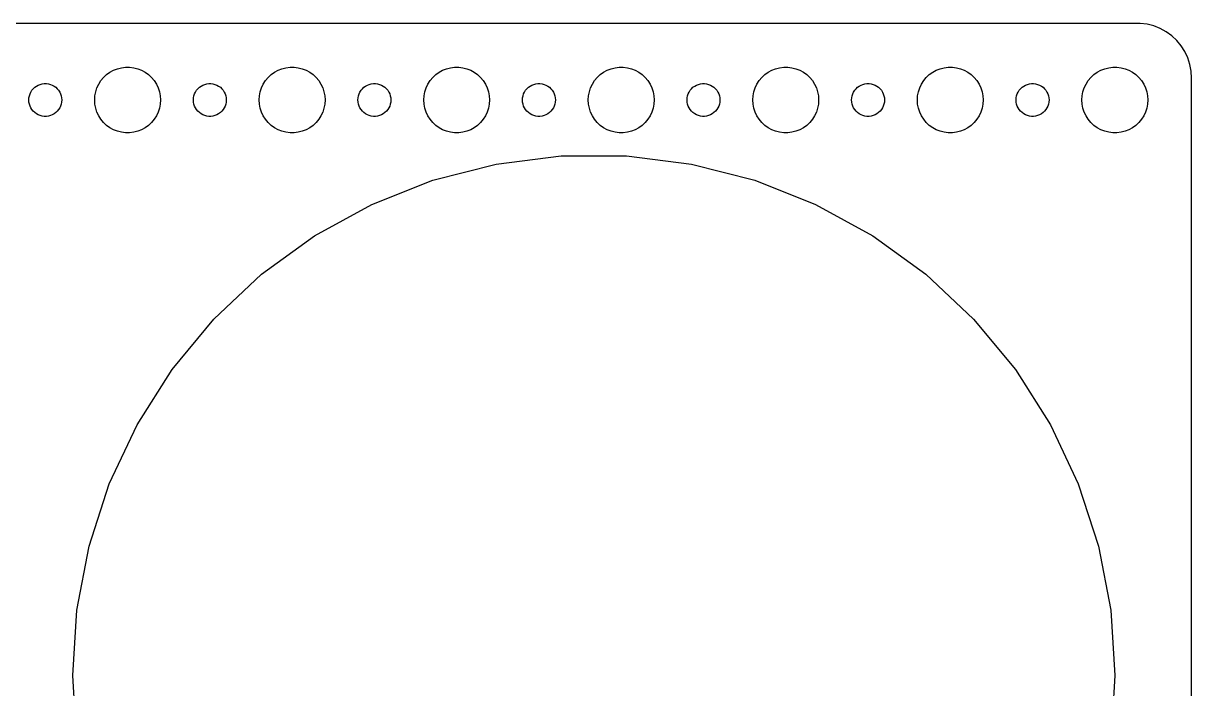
# Model space of a CAD drawing. Header units: metres. Extents: x -104 to 104, y -59 to 59.
# Drawn here: x -2 to 104.5, y -1.2 to 59.5 of the extents above; entities that cross this region are included whole.
import ezdxf

# ---------------------------------------------------------------- set-up
doc = ezdxf.new("R2010")
doc.units = ezdxf.units.M

msp = doc.modelspace()

# ---------------------------------------------------------------- linework, layer by layer
for p, q in [((99.8139, 59.4901), (-99.8139, 59.4901)), ((100.437, 59.4114), (99.8139, 59.4901)), ((101.045, 59.2553), (100.437, 59.4114)), ((101.629, 59.0241), (101.045, 59.2553)), ((102.179, 58.7216), (101.629, 59.0241)), ((102.687, 58.3526), (102.179, 58.7216)), ((103.145, 57.9227), (102.687, 58.3526)), ((103.545, 57.4389), (103.145, 57.9227)), ((103.882, 56.9088), (103.545, 57.4389)), ((104.149, 56.3406), (103.882, 56.9088)), ((6.57294, 55.3532), (6.93785, 55.4469)), ((6.93785, 55.4469), (7.31161, 55.4941)), ((7.31161, 55.4941), (7.68837, 55.4941)), ((7.68837, 55.4941), (8.06213, 55.4469)), ((8.06213, 55.4469), (8.42705, 55.3532)), ((21.5729, 55.3532), (21.9379, 55.4469)), ((21.9379, 55.4469), (22.3116, 55.4941)), ((22.3116, 55.4941), (22.6884, 55.4941)), ((22.6884, 55.4941), (23.0621, 55.4469)), ((23.0621, 55.4469), (23.427, 55.3532)), ((36.5729, 55.3532), (36.9379, 55.4469)), ((36.9379, 55.4469), (37.3116, 55.4941)), ((37.3116, 55.4941), (37.6884, 55.4941)), ((37.6884, 55.4941), (38.0621, 55.4469)), ((38.0621, 55.4469), (38.427, 55.3532)), ((51.5729, 55.3532), (51.9379, 55.4469)), ((51.9379, 55.4469), (52.3116, 55.4941)), ((52.3116, 55.4941), (52.6884, 55.4941)), ((52.6884, 55.4941), (53.0621, 55.4469)), ((53.0621, 55.4469), (53.427, 55.3532)), ((66.573, 55.3532), (66.9379, 55.4469)), ((66.9379, 55.4469), (67.3116, 55.4941)), ((67.3116, 55.4941), (67.6884, 55.4941)), ((67.6884, 55.4941), (68.0621, 55.4469)), ((68.0621, 55.4469), (68.427, 55.3532)), ((81.573, 55.3532), (81.9379, 55.4469)), ((81.9379, 55.4469), (82.3116, 55.4941)), ((82.3116, 55.4941), (82.6884, 55.4941)), ((82.6884, 55.4941), (83.0621, 55.4469)), ((83.0621, 55.4469), (83.427, 55.3532)), ((96.573, 55.3532), (96.9379, 55.4469)), ((96.9379, 55.4469), (97.3116, 55.4941)), ((97.3116, 55.4941), (97.6884, 55.4941)), ((97.6884, 55.4941), (98.0621, 55.4469)), ((98.0621, 55.4469), (98.427, 55.3532)), ((104.343, 55.7434), (104.149, 56.3406)), ((104.461, 55.1267), (104.343, 55.7434)), ((5.07294, 54.2634), (5.31308, 54.5536)), ((5.31308, 54.5536), (5.58772, 54.8115)), ((5.58772, 54.8115), (5.89252, 55.033)), ((5.89252, 55.033), (6.22266, 55.2145)), ((6.22266, 55.2145), (6.57294, 55.3532)), ((8.42705, 55.3532), (8.77733, 55.2145)), ((8.77733, 55.2145), (9.10747, 55.033)), ((9.10747, 55.033), (9.41226, 54.8115)), ((9.41226, 54.8115), (9.6869, 54.5536)), ((9.6869, 54.5536), (9.92705, 54.2634)), ((20.0729, 54.2634), (20.3131, 54.5536)), ((20.3131, 54.5536), (20.5877, 54.8115)), ((20.5877, 54.8115), (20.8925, 55.033)), ((20.8925, 55.033), (21.2227, 55.2145)), ((21.2227, 55.2145), (21.5729, 55.3532)), ((23.427, 55.3532), (23.7773, 55.2145)), ((23.7773, 55.2145), (24.1075, 55.033)), ((24.1075, 55.033), (24.4123, 54.8115)), ((24.4123, 54.8115), (24.6869, 54.5536)), ((24.6869, 54.5536), (24.927, 54.2634)), ((35.0729, 54.2634), (35.3131, 54.5536)), ((35.3131, 54.5536), (35.5877, 54.8115)), ((35.5877, 54.8115), (35.8925, 55.033)), ((35.8925, 55.033), (36.2227, 55.2145)), ((36.2227, 55.2145), (36.5729, 55.3532)), ((38.427, 55.3532), (38.7773, 55.2145)), ((38.7773, 55.2145), (39.1075, 55.033)), ((39.1075, 55.033), (39.4123, 54.8115)), ((39.4123, 54.8115), (39.6869, 54.5536)), ((39.6869, 54.5536), (39.927, 54.2634)), ((50.0729, 54.2634), (50.3131, 54.5536)), ((50.3131, 54.5536), (50.5877, 54.8115)), ((50.5877, 54.8115), (50.8925, 55.033)), ((50.8925, 55.033), (51.2227, 55.2145)), ((51.2227, 55.2145), (51.5729, 55.3532)), ((53.427, 55.3532), (53.7773, 55.2145)), ((53.7773, 55.2145), (54.1075, 55.033)), ((54.1075, 55.033), (54.4123, 54.8115)), ((54.4123, 54.8115), (54.6869, 54.5536)), ((54.6869, 54.5536), (54.927, 54.2634)), ((65.073, 54.2634), (65.3131, 54.5536)), ((65.3131, 54.5536), (65.5877, 54.8115)), ((65.5877, 54.8115), (65.8925, 55.033)), ((65.8925, 55.033), (66.2227, 55.2145)), ((66.2227, 55.2145), (66.573, 55.3532)), ((68.427, 55.3532), (68.7773, 55.2145)), ((68.7773, 55.2145), (69.1075, 55.033)), ((69.1075, 55.033), (69.4123, 54.8115)), ((69.4123, 54.8115), (69.6869, 54.5536)), ((69.6869, 54.5536), (69.927, 54.2634)), ((80.073, 54.2634), (80.3131, 54.5536)), ((80.3131, 54.5536), (80.5877, 54.8115)), ((80.5877, 54.8115), (80.8925, 55.033)), ((80.8925, 55.033), (81.2227, 55.2145)), ((81.2227, 55.2145), (81.573, 55.3532)), ((83.427, 55.3532), (83.7773, 55.2145)), ((83.7773, 55.2145), (84.1075, 55.033)), ((84.1075, 55.033), (84.4123, 54.8115)), ((84.4123, 54.8115), (84.6869, 54.5536)), ((84.6869, 54.5536), (84.927, 54.2634)), ((95.073, 54.2634), (95.3131, 54.5536)), ((95.3131, 54.5536), (95.5877, 54.8115)), ((95.5877, 54.8115), (95.8925, 55.033)), ((95.8925, 55.033), (96.2227, 55.2145)), ((96.2227, 55.2145), (96.573, 55.3532)), ((98.427, 55.3532), (98.7773, 55.2145)), ((98.7773, 55.2145), (99.1075, 55.033)), ((99.1075, 55.033), (99.4123, 54.8115)), ((99.4123, 54.8115), (99.6869, 54.5536)), ((99.6869, 54.5536), (99.927, 54.2634)), ((104.5, 54.5), (104.461, 55.1267)), ((104.5, -54.5), (104.5, 54.5)), ((-1.31445, 53.2226), (-1.21352, 53.3817)), ((-1.21352, 53.3817), (-1.09344, 53.5268)), ((-1.09344, 53.5268), (-0.95613, 53.6558)), ((-0.95613, 53.6558), (-0.80373, 53.7665)), ((-0.80373, 53.7665), (-0.63866, 53.8572)), ((-0.63866, 53.8572), (-0.46352, 53.9266)), ((-0.46352, 53.9266), (-0.28107, 53.9734)), ((-0.28107, 53.9734), (-0.09418, 53.997)), ((-0.09418, 53.997), (0.09418, 53.997)), ((0.09418, 53.997), (0.28107, 53.9734)), ((0.28107, 53.9734), (0.46352, 53.9266)), ((0.46352, 53.9266), (0.63866, 53.8572)), ((0.63866, 53.8572), (0.80373, 53.7665)), ((0.80373, 53.7665), (0.95613, 53.6558)), ((0.95613, 53.6558), (1.09344, 53.5268)), ((1.09344, 53.5268), (1.21352, 53.3817)), ((1.21352, 53.3817), (1.31445, 53.2226)), ((4.59424, 53.2461), (4.71066, 53.6044)), ((4.71066, 53.6044), (4.87108, 53.9453)), ((4.87108, 53.9453), (5.07294, 54.2634)), ((9.92705, 54.2634), (10.1289, 53.9453)), ((10.1289, 53.9453), (10.2893, 53.6044)), ((10.2893, 53.6044), (10.4057, 53.2461)), ((13.6855, 53.2226), (13.7865, 53.3817)), ((13.7865, 53.3817), (13.9065, 53.5268)), ((13.9065, 53.5268), (14.0439, 53.6558)), ((14.0439, 53.6558), (14.1963, 53.7665)), ((14.1963, 53.7665), (14.3613, 53.8572)), ((14.3613, 53.8572), (14.5365, 53.9266)), ((14.5365, 53.9266), (14.7189, 53.9734)), ((14.7189, 53.9734), (14.9058, 53.997)), ((14.9058, 53.997), (15.0942, 53.997)), ((15.0942, 53.997), (15.2811, 53.9734)), ((15.2811, 53.9734), (15.4635, 53.9266)), ((15.4635, 53.9266), (15.6387, 53.8572)), ((15.6387, 53.8572), (15.8037, 53.7665)), ((15.8037, 53.7665), (15.9561, 53.6558)), ((15.9561, 53.6558), (16.0934, 53.5268)), ((16.0934, 53.5268), (16.2135, 53.3817)), ((16.2135, 53.3817), (16.3145, 53.2226)), ((19.5942, 53.2461), (19.7107, 53.6044)), ((19.7107, 53.6044), (19.8711, 53.9453)), ((19.8711, 53.9453), (20.0729, 54.2634)), ((24.927, 54.2634), (25.1289, 53.9453)), ((25.1289, 53.9453), (25.2893, 53.6044)), ((25.2893, 53.6044), (25.4057, 53.2461)), ((28.6855, 53.2226), (28.7865, 53.3817)), ((28.7865, 53.3817), (28.9065, 53.5268)), ((28.9065, 53.5268), (29.0439, 53.6558)), ((29.0439, 53.6558), (29.1963, 53.7665)), ((29.1963, 53.7665), (29.3613, 53.8572)), ((29.3613, 53.8572), (29.5365, 53.9266)), ((29.5365, 53.9266), (29.7189, 53.9734)), ((29.7189, 53.9734), (29.9058, 53.997)), ((29.9058, 53.997), (30.0942, 53.997)), ((30.0942, 53.997), (30.2811, 53.9734)), ((30.2811, 53.9734), (30.4635, 53.9266)), ((30.4635, 53.9266), (30.6387, 53.8572)), ((30.6387, 53.8572), (30.8037, 53.7665)), ((30.8037, 53.7665), (30.9561, 53.6558)), ((30.9561, 53.6558), (31.0934, 53.5268)), ((31.0934, 53.5268), (31.2135, 53.3817)), ((31.2135, 53.3817), (31.3145, 53.2226)), ((34.5942, 53.2461), (34.7107, 53.6044)), ((34.7107, 53.6044), (34.8711, 53.9453)), ((34.8711, 53.9453), (35.0729, 54.2634)), ((39.927, 54.2634), (40.1289, 53.9453)), ((40.1289, 53.9453), (40.2893, 53.6044)), ((40.2893, 53.6044), (40.4057, 53.2461)), ((43.6855, 53.2226), (43.7865, 53.3817)), ((43.7865, 53.3817), (43.9065, 53.5268)), ((43.9065, 53.5268), (44.0439, 53.6558)), ((44.0439, 53.6558), (44.1963, 53.7665)), ((44.1963, 53.7665), (44.3613, 53.8572)), ((44.3613, 53.8572), (44.5365, 53.9266)), ((44.5365, 53.9266), (44.7189, 53.9734)), ((44.7189, 53.9734), (44.9058, 53.997)), ((44.9058, 53.997), (45.0942, 53.997)), ((45.0942, 53.997), (45.2811, 53.9734)), ((45.2811, 53.9734), (45.4635, 53.9266)), ((45.4635, 53.9266), (45.6387, 53.8572)), ((45.6387, 53.8572), (45.8037, 53.7665)), ((45.8037, 53.7665), (45.9561, 53.6558)), ((45.9561, 53.6558), (46.0934, 53.5268)), ((46.0934, 53.5268), (46.2135, 53.3817)), ((46.2135, 53.3817), (46.3145, 53.2226)), ((49.5942, 53.2461), (49.7107, 53.6044)), ((49.7107, 53.6044), (49.8711, 53.9453)), ((49.8711, 53.9453), (50.0729, 54.2634)), ((54.927, 54.2634), (55.1289, 53.9453)), ((55.1289, 53.9453), (55.2893, 53.6044)), ((55.2893, 53.6044), (55.4057, 53.2461)), ((58.6855, 53.2226), (58.7865, 53.3817)), ((58.7865, 53.3817), (58.9065, 53.5268)), ((58.9065, 53.5268), (59.0439, 53.6558)), ((59.0439, 53.6558), (59.1963, 53.7665)), ((59.1963, 53.7665), (59.3613, 53.8572)), ((59.3613, 53.8572), (59.5365, 53.9266)), ((59.5365, 53.9266), (59.7189, 53.9734)), ((59.7189, 53.9734), (59.9058, 53.997)), ((59.9058, 53.997), (60.0942, 53.997)), ((60.0942, 53.997), (60.2811, 53.9734)), ((60.2811, 53.9734), (60.4635, 53.9266)), ((60.4635, 53.9266), (60.6387, 53.8572)), ((60.6387, 53.8572), (60.8037, 53.7665)), ((60.8037, 53.7665), (60.9561, 53.6558)), ((60.9561, 53.6558), (61.0934, 53.5268)), ((61.0934, 53.5268), (61.2135, 53.3817)), ((61.2135, 53.3817), (61.3145, 53.2226)), ((64.5943, 53.2461), (64.7107, 53.6044)), ((64.7107, 53.6044), (64.8711, 53.9453)), ((64.8711, 53.9453), (65.073, 54.2634)), ((69.927, 54.2634), (70.1289, 53.9453)), ((70.1289, 53.9453), (70.2893, 53.6044)), ((70.2893, 53.6044), (70.4057, 53.2461)), ((73.6855, 53.2226), (73.7865, 53.3817)), ((73.7865, 53.3817), (73.9065, 53.5268)), ((73.9065, 53.5268), (74.0439, 53.6558)), ((74.0439, 53.6558), (74.1963, 53.7665)), ((74.1963, 53.7665), (74.3613, 53.8572)), ((74.3613, 53.8572), (74.5365, 53.9266)), ((74.5365, 53.9266), (74.7189, 53.9734)), ((74.7189, 53.9734), (74.9058, 53.997)), ((74.9058, 53.997), (75.0942, 53.997)), ((75.0942, 53.997), (75.2811, 53.9734)), ((75.2811, 53.9734), (75.4635, 53.9266)), ((75.4635, 53.9266), (75.6387, 53.8572)), ((75.6387, 53.8572), (75.8037, 53.7665)), ((75.8037, 53.7665), (75.9561, 53.6558)), ((75.9561, 53.6558), (76.0934, 53.5268)), ((76.0934, 53.5268), (76.2135, 53.3817)), ((76.2135, 53.3817), (76.3145, 53.2226)), ((79.5943, 53.2461), (79.7107, 53.6044)), ((79.7107, 53.6044), (79.8711, 53.9453)), ((79.8711, 53.9453), (80.073, 54.2634)), ((84.927, 54.2634), (85.1289, 53.9453)), ((85.1289, 53.9453), (85.2893, 53.6044)), ((85.2893, 53.6044), (85.4057, 53.2461)), ((88.6855, 53.2226), (88.7865, 53.3817)), ((88.7865, 53.3817), (88.9065, 53.5268)), ((88.9065, 53.5268), (89.0439, 53.6558)), ((89.0439, 53.6558), (89.1963, 53.7665)), ((89.1963, 53.7665), (89.3613, 53.8572)), ((89.3613, 53.8572), (89.5365, 53.9266)), ((89.5365, 53.9266), (89.7189, 53.9734)), ((89.7189, 53.9734), (89.9058, 53.997)), ((89.9058, 53.997), (90.0942, 53.997)), ((90.0942, 53.997), (90.2811, 53.9734)), ((90.2811, 53.9734), (90.4635, 53.9266)), ((90.4635, 53.9266), (90.6387, 53.8572)), ((90.6387, 53.8572), (90.8037, 53.7665)), ((90.8037, 53.7665), (90.9561, 53.6558)), ((90.9561, 53.6558), (91.0934, 53.5268)), ((91.0934, 53.5268), (91.2135, 53.3817)), ((91.2135, 53.3817), (91.3145, 53.2226)), ((94.5943, 53.2461), (94.7107, 53.6044)), ((94.7107, 53.6044), (94.8711, 53.9453)), ((94.8711, 53.9453), (95.073, 54.2634)), ((99.927, 54.2634), (100.129, 53.9453)), ((100.129, 53.9453), (100.289, 53.6044)), ((100.289, 53.6044), (100.406, 53.2461)), ((-1.5, 52.5), (-1.48816, 52.688)), ((-1.48816, 52.312), (-1.5, 52.5)), ((-1.48816, 52.688), (-1.45287, 52.873)), ((-1.45287, 52.127), (-1.48816, 52.312)), ((-1.45287, 52.873), (-1.39465, 53.0522)), ((-1.39465, 53.0522), (-1.31445, 53.2226)), ((1.31445, 53.2226), (1.39465, 53.0522)), ((1.39465, 53.0522), (1.45287, 52.873)), ((1.45287, 52.873), (1.48816, 52.688)), ((1.48816, 52.312), (1.45287, 52.127)), ((1.48816, 52.688), (1.5, 52.5)), ((1.5, 52.5), (1.48816, 52.312)), ((4.5, 52.5), (4.52365, 52.876)), ((4.52365, 52.124), (4.5, 52.5)), ((4.52365, 52.876), (4.59424, 53.2461)), ((10.4057, 53.2461), (10.4763, 52.876)), ((10.4763, 52.876), (10.5, 52.5)), ((10.5, 52.5), (10.4763, 52.124)), ((13.5, 52.5), (13.5118, 52.688)), ((13.5118, 52.312), (13.5, 52.5)), ((13.5118, 52.688), (13.5471, 52.873)), ((13.5471, 52.127), (13.5118, 52.312)), ((13.5471, 52.873), (13.6053, 53.0522)), ((13.6053, 53.0522), (13.6855, 53.2226)), ((16.3145, 53.2226), (16.3947, 53.0522)), ((16.3947, 53.0522), (16.4529, 52.873)), ((16.4529, 52.873), (16.4882, 52.688)), ((16.4882, 52.312), (16.4529, 52.127)), ((16.4882, 52.688), (16.5, 52.5)), ((16.5, 52.5), (16.4882, 52.312)), ((19.5, 52.5), (19.5237, 52.876)), ((19.5237, 52.124), (19.5, 52.5)), ((19.5237, 52.876), (19.5942, 53.2461)), ((25.4057, 53.2461), (25.4763, 52.876)), ((25.4763, 52.876), (25.5, 52.5)), ((25.5, 52.5), (25.4763, 52.124)), ((28.5, 52.5), (28.5118, 52.688)), ((28.5118, 52.312), (28.5, 52.5)), ((28.5118, 52.688), (28.5471, 52.873)), ((28.5471, 52.127), (28.5118, 52.312)), ((28.5471, 52.873), (28.6053, 53.0522)), ((28.6053, 53.0522), (28.6855, 53.2226)), ((31.3145, 53.2226), (31.3947, 53.0522)), ((31.3947, 53.0522), (31.4529, 52.873)), ((31.4529, 52.873), (31.4882, 52.688)), ((31.4882, 52.312), (31.4529, 52.127)), ((31.4882, 52.688), (31.5, 52.5)), ((31.5, 52.5), (31.4882, 52.312)), ((34.5, 52.5), (34.5237, 52.876)), ((34.5237, 52.124), (34.5, 52.5)), ((34.5237, 52.876), (34.5942, 53.2461)), ((40.4057, 53.2461), (40.4763, 52.876)), ((40.4763, 52.876), (40.5, 52.5)), ((40.5, 52.5), (40.4763, 52.124)), ((43.5, 52.5), (43.5118, 52.688)), ((43.5118, 52.312), (43.5, 52.5)), ((43.5118, 52.688), (43.5471, 52.873)), ((43.5471, 52.127), (43.5118, 52.312)), ((43.5471, 52.873), (43.6053, 53.0522)), ((43.6053, 53.0522), (43.6855, 53.2226)), ((46.3145, 53.2226), (46.3947, 53.0522)), ((46.3947, 53.0522), (46.4529, 52.873)), ((46.4529, 52.873), (46.4882, 52.688)), ((46.4882, 52.312), (46.4529, 52.127)), ((46.4882, 52.688), (46.5, 52.5)), ((46.5, 52.5), (46.4882, 52.312)), ((49.5, 52.5), (49.5237, 52.876)), ((49.5237, 52.124), (49.5, 52.5)), ((49.5237, 52.876), (49.5942, 53.2461)), ((55.4057, 53.2461), (55.4763, 52.876)), ((55.4763, 52.876), (55.5, 52.5)), ((55.5, 52.5), (55.4763, 52.124)), ((58.5, 52.5), (58.5118, 52.688)), ((58.5118, 52.312), (58.5, 52.5)), ((58.5118, 52.688), (58.5471, 52.873)), ((58.5471, 52.127), (58.5118, 52.312)), ((58.5471, 52.873), (58.6053, 53.0522)), ((58.6053, 53.0522), (58.6855, 53.2226)), ((61.3145, 53.2226), (61.3947, 53.0522)), ((61.3947, 53.0522), (61.4529, 52.873)), ((61.4529, 52.873), (61.4882, 52.688)), ((61.4882, 52.312), (61.4529, 52.127)), ((61.4882, 52.688), (61.5, 52.5)), ((61.5, 52.5), (61.4882, 52.312)), ((64.5, 52.5), (64.5237, 52.876)), ((64.5237, 52.124), (64.5, 52.5)), ((64.5237, 52.876), (64.5943, 53.2461)), ((70.4057, 53.2461), (70.4763, 52.876)), ((70.4763, 52.876), (70.5, 52.5)), ((70.5, 52.5), (70.4763, 52.124)), ((73.5, 52.5), (73.5118, 52.688)), ((73.5118, 52.312), (73.5, 52.5)), ((73.5118, 52.688), (73.5471, 52.873)), ((73.5471, 52.127), (73.5118, 52.312)), ((73.5471, 52.873), (73.6053, 53.0522)), ((73.6053, 53.0522), (73.6855, 53.2226)), ((76.3145, 53.2226), (76.3947, 53.0522)), ((76.3947, 53.0522), (76.4529, 52.873)), ((76.4529, 52.873), (76.4882, 52.688)), ((76.4882, 52.312), (76.4529, 52.127)), ((76.4882, 52.688), (76.5, 52.5)), ((76.5, 52.5), (76.4882, 52.312)), ((79.5, 52.5), (79.5237, 52.876)), ((79.5237, 52.124), (79.5, 52.5)), ((79.5237, 52.876), (79.5943, 53.2461)), ((85.4057, 53.2461), (85.4763, 52.876)), ((85.4763, 52.876), (85.5, 52.5)), ((85.5, 52.5), (85.4763, 52.124)), ((88.5, 52.5), (88.5118, 52.688)), ((88.5118, 52.312), (88.5, 52.5)), ((88.5118, 52.688), (88.5471, 52.873)), ((88.5471, 52.127), (88.5118, 52.312)), ((88.5471, 52.873), (88.6053, 53.0522)), ((88.6053, 53.0522), (88.6855, 53.2226)), ((91.3145, 53.2226), (91.3947, 53.0522)), ((91.3947, 53.0522), (91.4529, 52.873)), ((91.4529, 52.873), (91.4882, 52.688)), ((91.4882, 52.312), (91.4529, 52.127)), ((91.4882, 52.688), (91.5, 52.5)), ((91.5, 52.5), (91.4882, 52.312)), ((94.5, 52.5), (94.5237, 52.876)), ((94.5237, 52.124), (94.5, 52.5)), ((94.5237, 52.876), (94.5943, 53.2461)), ((100.406, 53.2461), (100.476, 52.876)), ((100.476, 52.876), (100.5, 52.5)), ((100.5, 52.5), (100.476, 52.124)), ((-1.39465, 51.9478), (-1.45287, 52.127)), ((-1.31445, 51.7774), (-1.39465, 51.9478)), ((-1.21352, 51.6183), (-1.31445, 51.7774)), ((-1.09344, 51.4732), (-1.21352, 51.6183)), ((-0.95613, 51.3442), (-1.09344, 51.4732)), ((-0.80373, 51.2335), (-0.95613, 51.3442)), ((-0.63866, 51.1428), (-0.80373, 51.2335)), ((-0.46352, 51.0734), (-0.63866, 51.1428)), ((0.63866, 51.1428), (0.46352, 51.0734)), ((0.80373, 51.2335), (0.63866, 51.1428)), ((0.95613, 51.3442), (0.80373, 51.2335)), ((1.09344, 51.4732), (0.95613, 51.3442)), ((1.21352, 51.6183), (1.09344, 51.4732)), ((1.31445, 51.7774), (1.21352, 51.6183)), ((1.39465, 51.9478), (1.31445, 51.7774)), ((1.45287, 52.127), (1.39465, 51.9478)), ((4.59424, 51.7539), (4.52365, 52.124)), ((4.71066, 51.3956), (4.59424, 51.7539)), ((4.87108, 51.0547), (4.71066, 51.3956)), ((10.2893, 51.3956), (10.1289, 51.0547)), ((10.4057, 51.7539), (10.2893, 51.3956)), ((10.4763, 52.124), (10.4057, 51.7539)), ((13.6053, 51.9478), (13.5471, 52.127)), ((13.6855, 51.7774), (13.6053, 51.9478)), ((13.7865, 51.6183), (13.6855, 51.7774)), ((13.9065, 51.4732), (13.7865, 51.6183)), ((14.0439, 51.3442), (13.9065, 51.4732)), ((14.1963, 51.2335), (14.0439, 51.3442)), ((14.3613, 51.1428), (14.1963, 51.2335)), ((14.5365, 51.0734), (14.3613, 51.1428)), ((15.6387, 51.1428), (15.4635, 51.0734)), ((15.8037, 51.2335), (15.6387, 51.1428)), ((15.9561, 51.3442), (15.8037, 51.2335)), ((16.0934, 51.4732), (15.9561, 51.3442)), ((16.2135, 51.6183), (16.0934, 51.4732)), ((16.3145, 51.7774), (16.2135, 51.6183)), ((16.3947, 51.9478), (16.3145, 51.7774)), ((16.4529, 52.127), (16.3947, 51.9478)), ((19.5942, 51.7539), (19.5237, 52.124)), ((19.7107, 51.3956), (19.5942, 51.7539)), ((19.8711, 51.0547), (19.7107, 51.3956)), ((25.2893, 51.3956), (25.1289, 51.0547)), ((25.4057, 51.7539), (25.2893, 51.3956)), ((25.4763, 52.124), (25.4057, 51.7539)), ((28.6053, 51.9478), (28.5471, 52.127)), ((28.6855, 51.7774), (28.6053, 51.9478)), ((28.7865, 51.6183), (28.6855, 51.7774)), ((28.9065, 51.4732), (28.7865, 51.6183)), ((29.0439, 51.3442), (28.9065, 51.4732)), ((29.1963, 51.2335), (29.0439, 51.3442)), ((29.3613, 51.1428), (29.1963, 51.2335)), ((29.5365, 51.0734), (29.3613, 51.1428)), ((30.6387, 51.1428), (30.4635, 51.0734)), ((30.8037, 51.2335), (30.6387, 51.1428)), ((30.9561, 51.3442), (30.8037, 51.2335)), ((31.0934, 51.4732), (30.9561, 51.3442)), ((31.2135, 51.6183), (31.0934, 51.4732)), ((31.3145, 51.7774), (31.2135, 51.6183)), ((31.3947, 51.9478), (31.3145, 51.7774)), ((31.4529, 52.127), (31.3947, 51.9478)), ((34.5942, 51.7539), (34.5237, 52.124)), ((34.7107, 51.3956), (34.5942, 51.7539)), ((34.8711, 51.0547), (34.7107, 51.3956)), ((40.2893, 51.3956), (40.1289, 51.0547)), ((40.4057, 51.7539), (40.2893, 51.3956)), ((40.4763, 52.124), (40.4057, 51.7539)), ((43.6053, 51.9478), (43.5471, 52.127)), ((43.6855, 51.7774), (43.6053, 51.9478)), ((43.7865, 51.6183), (43.6855, 51.7774)), ((43.9065, 51.4732), (43.7865, 51.6183)), ((44.0439, 51.3442), (43.9065, 51.4732)), ((44.1963, 51.2335), (44.0439, 51.3442)), ((44.3613, 51.1428), (44.1963, 51.2335)), ((44.5365, 51.0734), (44.3613, 51.1428)), ((45.6387, 51.1428), (45.4635, 51.0734)), ((45.8037, 51.2335), (45.6387, 51.1428)), ((45.9561, 51.3442), (45.8037, 51.2335)), ((46.0934, 51.4732), (45.9561, 51.3442)), ((46.2135, 51.6183), (46.0934, 51.4732)), ((46.3145, 51.7774), (46.2135, 51.6183)), ((46.3947, 51.9478), (46.3145, 51.7774)), ((46.4529, 52.127), (46.3947, 51.9478)), ((49.5942, 51.7539), (49.5237, 52.124)), ((49.7107, 51.3956), (49.5942, 51.7539)), ((49.8711, 51.0547), (49.7107, 51.3956)), ((55.2893, 51.3956), (55.1289, 51.0547)), ((55.4057, 51.7539), (55.2893, 51.3956)), ((55.4763, 52.124), (55.4057, 51.7539)), ((58.6053, 51.9478), (58.5471, 52.127)), ((58.6855, 51.7774), (58.6053, 51.9478)), ((58.7865, 51.6183), (58.6855, 51.7774)), ((58.9065, 51.4732), (58.7865, 51.6183)), ((59.0439, 51.3442), (58.9065, 51.4732)), ((59.1963, 51.2335), (59.0439, 51.3442)), ((59.3613, 51.1428), (59.1963, 51.2335)), ((59.5365, 51.0734), (59.3613, 51.1428)), ((60.6387, 51.1428), (60.4635, 51.0734)), ((60.8037, 51.2335), (60.6387, 51.1428)), ((60.9561, 51.3442), (60.8037, 51.2335)), ((61.0934, 51.4732), (60.9561, 51.3442)), ((61.2135, 51.6183), (61.0934, 51.4732)), ((61.3145, 51.7774), (61.2135, 51.6183)), ((61.3947, 51.9478), (61.3145, 51.7774)), ((61.4529, 52.127), (61.3947, 51.9478)), ((64.5943, 51.7539), (64.5237, 52.124)), ((64.7107, 51.3956), (64.5943, 51.7539)), ((64.8711, 51.0547), (64.7107, 51.3956)), ((70.2893, 51.3956), (70.1289, 51.0547)), ((70.4057, 51.7539), (70.2893, 51.3956)), ((70.4763, 52.124), (70.4057, 51.7539)), ((73.6053, 51.9478), (73.5471, 52.127)), ((73.6855, 51.7774), (73.6053, 51.9478)), ((73.7865, 51.6183), (73.6855, 51.7774)), ((73.9065, 51.4732), (73.7865, 51.6183)), ((74.0439, 51.3442), (73.9065, 51.4732)), ((74.1963, 51.2335), (74.0439, 51.3442)), ((74.3613, 51.1428), (74.1963, 51.2335)), ((74.5365, 51.0734), (74.3613, 51.1428)), ((75.6387, 51.1428), (75.4635, 51.0734)), ((75.8037, 51.2335), (75.6387, 51.1428)), ((75.9561, 51.3442), (75.8037, 51.2335)), ((76.0934, 51.4732), (75.9561, 51.3442)), ((76.2135, 51.6183), (76.0934, 51.4732)), ((76.3145, 51.7774), (76.2135, 51.6183)), ((76.3947, 51.9478), (76.3145, 51.7774)), ((76.4529, 52.127), (76.3947, 51.9478)), ((79.5943, 51.7539), (79.5237, 52.124)), ((79.7107, 51.3956), (79.5943, 51.7539)), ((79.8711, 51.0547), (79.7107, 51.3956)), ((85.2893, 51.3956), (85.1289, 51.0547)), ((85.4057, 51.7539), (85.2893, 51.3956)), ((85.4763, 52.124), (85.4057, 51.7539)), ((88.6053, 51.9478), (88.5471, 52.127)), ((88.6855, 51.7774), (88.6053, 51.9478)), ((88.7865, 51.6183), (88.6855, 51.7774)), ((88.9065, 51.4732), (88.7865, 51.6183)), ((89.0439, 51.3442), (88.9065, 51.4732)), ((89.1963, 51.2335), (89.0439, 51.3442)), ((89.3613, 51.1428), (89.1963, 51.2335)), ((89.5365, 51.0734), (89.3613, 51.1428)), ((90.6387, 51.1428), (90.4635, 51.0734)), ((90.8037, 51.2335), (90.6387, 51.1428)), ((90.9561, 51.3442), (90.8037, 51.2335)), ((91.0934, 51.4732), (90.9561, 51.3442)), ((91.2135, 51.6183), (91.0934, 51.4732)), ((91.3145, 51.7774), (91.2135, 51.6183)), ((91.3947, 51.9478), (91.3145, 51.7774)), ((91.4529, 52.127), (91.3947, 51.9478)), ((94.5943, 51.7539), (94.5237, 52.124)), ((94.7107, 51.3956), (94.5943, 51.7539)), ((94.8711, 51.0547), (94.7107, 51.3956)), ((100.289, 51.3956), (100.129, 51.0547)), ((100.406, 51.7539), (100.289, 51.3956)), ((100.476, 52.124), (100.406, 51.7539)), ((-0.28107, 51.0266), (-0.46352, 51.0734)), ((-0.09418, 51.003), (-0.28107, 51.0266)), ((0.09418, 51.003), (-0.09418, 51.003)), ((0.28107, 51.0266), (0.09418, 51.003)), ((0.46352, 51.0734), (0.28107, 51.0266)), ((5.07294, 50.7366), (4.87108, 51.0547)), ((5.31308, 50.4464), (5.07294, 50.7366)), ((5.58772, 50.1885), (5.31308, 50.4464)), ((5.89252, 49.967), (5.58772, 50.1885)), ((9.41226, 50.1885), (9.10747, 49.967)), ((9.6869, 50.4464), (9.41226, 50.1885)), ((9.92705, 50.7366), (9.6869, 50.4464)), ((10.1289, 51.0547), (9.92705, 50.7366)), ((14.7189, 51.0266), (14.5365, 51.0734)), ((14.9058, 51.003), (14.7189, 51.0266)), ((15.0942, 51.003), (14.9058, 51.003)), ((15.2811, 51.0266), (15.0942, 51.003)), ((15.4635, 51.0734), (15.2811, 51.0266)), ((20.0729, 50.7366), (19.8711, 51.0547)), ((20.3131, 50.4464), (20.0729, 50.7366)), ((20.5877, 50.1885), (20.3131, 50.4464)), ((20.8925, 49.967), (20.5877, 50.1885)), ((24.4123, 50.1885), (24.1075, 49.967)), ((24.6869, 50.4464), (24.4123, 50.1885)), ((24.927, 50.7366), (24.6869, 50.4464)), ((25.1289, 51.0547), (24.927, 50.7366)), ((29.7189, 51.0266), (29.5365, 51.0734)), ((29.9058, 51.003), (29.7189, 51.0266)), ((30.0942, 51.003), (29.9058, 51.003)), ((30.2811, 51.0266), (30.0942, 51.003)), ((30.4635, 51.0734), (30.2811, 51.0266)), ((35.0729, 50.7366), (34.8711, 51.0547)), ((35.3131, 50.4464), (35.0729, 50.7366)), ((35.5877, 50.1885), (35.3131, 50.4464)), ((35.8925, 49.967), (35.5877, 50.1885)), ((39.4123, 50.1885), (39.1075, 49.967)), ((39.6869, 50.4464), (39.4123, 50.1885)), ((39.927, 50.7366), (39.6869, 50.4464)), ((40.1289, 51.0547), (39.927, 50.7366)), ((44.7189, 51.0266), (44.5365, 51.0734)), ((44.9058, 51.003), (44.7189, 51.0266)), ((45.0942, 51.003), (44.9058, 51.003)), ((45.2811, 51.0266), (45.0942, 51.003)), ((45.4635, 51.0734), (45.2811, 51.0266)), ((50.0729, 50.7366), (49.8711, 51.0547)), ((50.3131, 50.4464), (50.0729, 50.7366)), ((50.5877, 50.1885), (50.3131, 50.4464)), ((50.8925, 49.967), (50.5877, 50.1885)), ((54.4123, 50.1885), (54.1075, 49.967)), ((54.6869, 50.4464), (54.4123, 50.1885)), ((54.927, 50.7366), (54.6869, 50.4464)), ((55.1289, 51.0547), (54.927, 50.7366)), ((59.7189, 51.0266), (59.5365, 51.0734)), ((59.9058, 51.003), (59.7189, 51.0266)), ((60.0942, 51.003), (59.9058, 51.003)), ((60.2811, 51.0266), (60.0942, 51.003)), ((60.4635, 51.0734), (60.2811, 51.0266)), ((65.073, 50.7366), (64.8711, 51.0547)), ((65.3131, 50.4464), (65.073, 50.7366)), ((65.5877, 50.1885), (65.3131, 50.4464)), ((65.8925, 49.967), (65.5877, 50.1885)), ((69.4123, 50.1885), (69.1075, 49.967)), ((69.6869, 50.4464), (69.4123, 50.1885)), ((69.927, 50.7366), (69.6869, 50.4464)), ((70.1289, 51.0547), (69.927, 50.7366)), ((74.7189, 51.0266), (74.5365, 51.0734)), ((74.9058, 51.003), (74.7189, 51.0266)), ((75.0942, 51.003), (74.9058, 51.003)), ((75.2811, 51.0266), (75.0942, 51.003)), ((75.4635, 51.0734), (75.2811, 51.0266)), ((80.073, 50.7366), (79.8711, 51.0547)), ((80.3131, 50.4464), (80.073, 50.7366)), ((80.5877, 50.1885), (80.3131, 50.4464)), ((80.8925, 49.967), (80.5877, 50.1885)), ((84.4123, 50.1885), (84.1075, 49.967)), ((84.6869, 50.4464), (84.4123, 50.1885)), ((84.927, 50.7366), (84.6869, 50.4464)), ((85.1289, 51.0547), (84.927, 50.7366)), ((89.7189, 51.0266), (89.5365, 51.0734)), ((89.9058, 51.003), (89.7189, 51.0266)), ((90.0942, 51.003), (89.9058, 51.003)), ((90.2811, 51.0266), (90.0942, 51.003)), ((90.4635, 51.0734), (90.2811, 51.0266)), ((95.073, 50.7366), (94.8711, 51.0547)), ((95.3131, 50.4464), (95.073, 50.7366)), ((95.5877, 50.1885), (95.3131, 50.4464)), ((95.8925, 49.967), (95.5877, 50.1885)), ((99.4123, 50.1885), (99.1075, 49.967)), ((99.6869, 50.4464), (99.4123, 50.1885)), ((99.927, 50.7366), (99.6869, 50.4464)), ((100.129, 51.0547), (99.927, 50.7366)), ((6.22266, 49.7855), (5.89252, 49.967)), ((6.57294, 49.6468), (6.22266, 49.7855)), ((6.93785, 49.5531), (6.57294, 49.6468)), ((7.31161, 49.5059), (6.93785, 49.5531)), ((7.68837, 49.5059), (7.31161, 49.5059)), ((8.06213, 49.5531), (7.68837, 49.5059)), ((8.42705, 49.6468), (8.06213, 49.5531)), ((8.77733, 49.7855), (8.42705, 49.6468)), ((9.10747, 49.967), (8.77733, 49.7855)), ((21.2227, 49.7855), (20.8925, 49.967)), ((21.5729, 49.6468), (21.2227, 49.7855)), ((21.9379, 49.5531), (21.5729, 49.6468)), ((22.3116, 49.5059), (21.9379, 49.5531)), ((22.6884, 49.5059), (22.3116, 49.5059)), ((23.0621, 49.5531), (22.6884, 49.5059)), ((23.427, 49.6468), (23.0621, 49.5531)), ((23.7773, 49.7855), (23.427, 49.6468)), ((24.1075, 49.967), (23.7773, 49.7855)), ((36.2227, 49.7855), (35.8925, 49.967)), ((36.5729, 49.6468), (36.2227, 49.7855)), ((36.9379, 49.5531), (36.5729, 49.6468)), ((37.3116, 49.5059), (36.9379, 49.5531)), ((37.6884, 49.5059), (37.3116, 49.5059)), ((38.0621, 49.5531), (37.6884, 49.5059)), ((38.427, 49.6468), (38.0621, 49.5531)), ((38.7773, 49.7855), (38.427, 49.6468)), ((39.1075, 49.967), (38.7773, 49.7855)), ((51.2227, 49.7855), (50.8925, 49.967)), ((51.5729, 49.6468), (51.2227, 49.7855)), ((51.9379, 49.5531), (51.5729, 49.6468)), ((52.3116, 49.5059), (51.9379, 49.5531)), ((52.6884, 49.5059), (52.3116, 49.5059)), ((53.0621, 49.5531), (52.6884, 49.5059)), ((53.427, 49.6468), (53.0621, 49.5531)), ((53.7773, 49.7855), (53.427, 49.6468)), ((54.1075, 49.967), (53.7773, 49.7855)), ((66.2227, 49.7855), (65.8925, 49.967)), ((66.573, 49.6468), (66.2227, 49.7855)), ((66.9379, 49.5531), (66.573, 49.6468)), ((67.3116, 49.5059), (66.9379, 49.5531)), ((67.6884, 49.5059), (67.3116, 49.5059)), ((68.0621, 49.5531), (67.6884, 49.5059)), ((68.427, 49.6468), (68.0621, 49.5531)), ((68.7773, 49.7855), (68.427, 49.6468)), ((69.1075, 49.967), (68.7773, 49.7855)), ((81.2227, 49.7855), (80.8925, 49.967)), ((81.573, 49.6468), (81.2227, 49.7855)), ((81.9379, 49.5531), (81.573, 49.6468)), ((82.3116, 49.5059), (81.9379, 49.5531)), ((82.6884, 49.5059), (82.3116, 49.5059)), ((83.0621, 49.5531), (82.6884, 49.5059)), ((83.427, 49.6468), (83.0621, 49.5531)), ((83.7773, 49.7855), (83.427, 49.6468)), ((84.1075, 49.967), (83.7773, 49.7855)), ((96.2227, 49.7855), (95.8925, 49.967)), ((96.573, 49.6468), (96.2227, 49.7855)), ((96.9379, 49.5531), (96.573, 49.6468)), ((97.3116, 49.5059), (96.9379, 49.5531)), ((97.6884, 49.5059), (97.3116, 49.5059)), ((98.0621, 49.5531), (97.6884, 49.5059)), ((98.427, 49.6468), (98.0621, 49.5531)), ((98.7773, 49.7855), (98.427, 49.6468)), ((99.1075, 49.967), (98.7773, 49.7855)), ((41.0994, 46.6586), (47.0174, 47.4063)), ((47.0174, 47.4063), (52.9825, 47.4063)), ((52.9825, 47.4063), (58.9006, 46.6586)), ((35.3217, 45.1752), (41.0994, 46.6586)), ((58.9006, 46.6586), (64.6783, 45.1752)), ((29.7755, 42.9793), (35.3217, 45.1752)), ((64.6783, 45.1752), (70.2245, 42.9793)), ((24.5482, 40.1056), (29.7755, 42.9793)), ((70.2245, 42.9793), (75.4518, 40.1056)), ((19.7224, 36.5994), (24.5482, 40.1056)), ((75.4518, 40.1056), (80.2776, 36.5994)), ((15.374, 32.516), (19.7224, 36.5994)), ((80.2776, 36.5994), (84.626, 32.516)), ((11.5717, 27.9198), (15.374, 32.516)), ((84.626, 32.516), (88.4283, 27.9198)), ((8.37543, 22.8833), (11.5717, 27.9198)), ((88.4283, 27.9198), (91.6246, 22.8833)), ((5.8356, 17.4859), (8.37543, 22.8833)), ((91.6246, 22.8833), (94.1644, 17.4859)), ((3.99229, 11.8128), (5.8356, 17.4859)), ((94.1644, 17.4859), (96.0077, 11.8128)), ((2.87454, 5.95332), (3.99229, 11.8128)), ((96.0077, 11.8128), (97.1254, 5.95332)), ((2.5, 0), (2.87454, 5.95332)), ((97.1254, 5.95332), (97.5, 0)), ((2.87454, -5.95332), (2.5, 0)), ((97.5, 0), (97.1254, -5.95332))]:
    msp.add_line(p, q)

doc.saveas('drawing.dxf')
